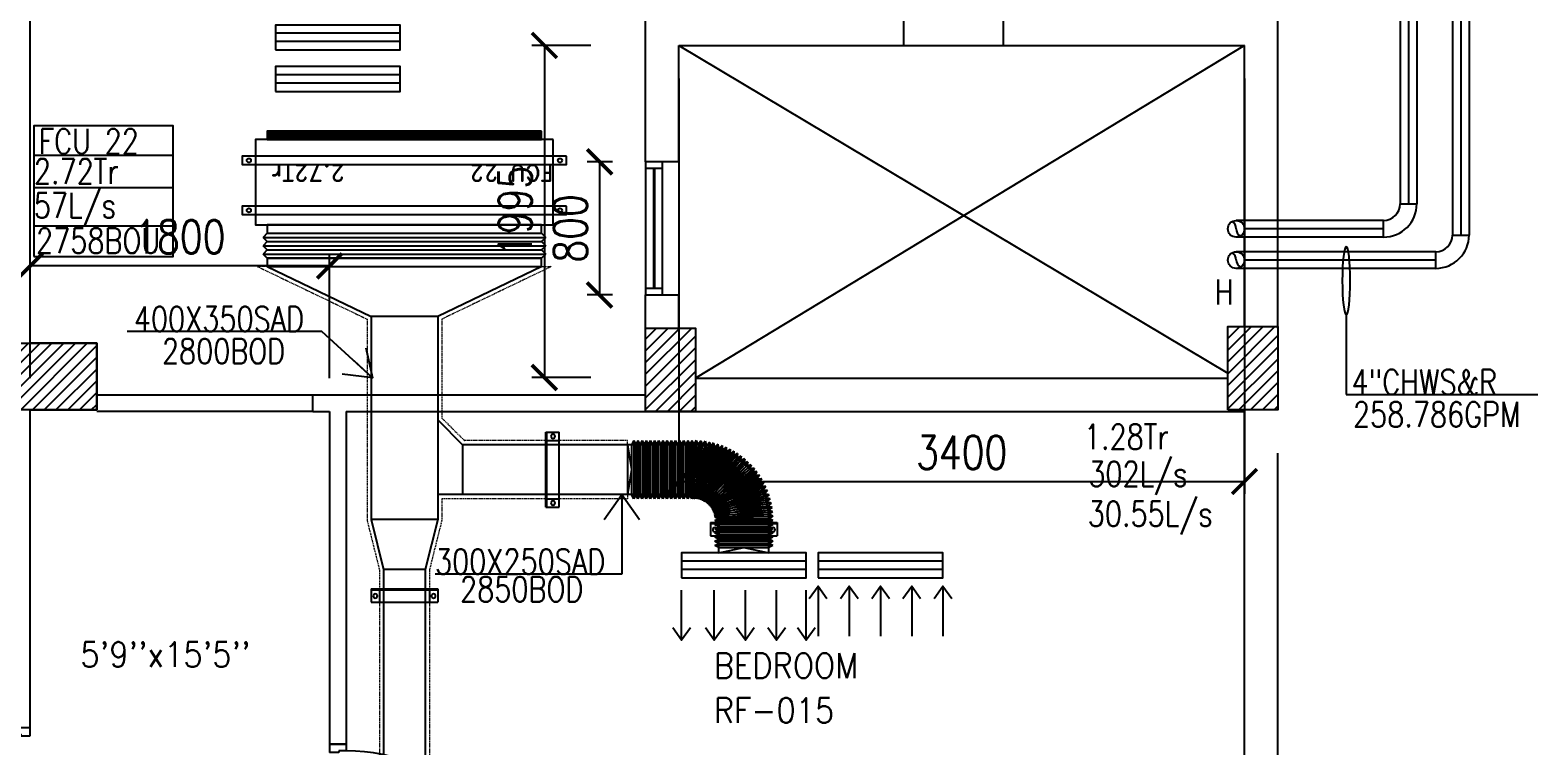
# Model space of a CAD drawing. Header units: millimetres. Extents: x -1288794 to 2153086, y -2701644 to -1335282.
# Drawn here: x 1830485 to 1839549, y -1503040 to -1498738 of the extents above; entities that cross this region are included whole.
import ezdxf

# ---------------------------------------------------------------- set-up
doc = ezdxf.new("R2010")
doc.units = ezdxf.units.MM
doc.header["$LTSCALE"] = 100
doc.header["$PDMODE"] = 34
doc.linetypes.add('DASHED2', pattern=[9.525, 6.35, -3.175])
doc.linetypes.add('HIDDEN', pattern=[9.525, 6.35, -3.175])
for name, color, linetype in [('A-ANNO-TEXT', 8, 'Continuous'), ('A-DOOR', 4, 'Continuous'), ('A-FLOR-OVHD', 4, 'DASHED2'), ('A-FLOR-SPCL', 8, 'Continuous'), ('A-GLAZ', 5, 'Continuous'), ('A-WALL-FULL', 8, 'Continuous'), ('AC-CHILLED WATER TEXT', 41, 'Continuous'), ('AC-CHR', 60, 'Continuous'), ('AC-CHS', 30, 'Continuous'), ('AC-HLTEXT', 100, 'Continuous'), ('AC-SAD', 3, 'Continuous'), ('AC-SAD TEXT', 3, 'Continuous'), ('FCU-AC', 160, 'Continuous'), ('M-HANGER', 30, 'Continuous'), ('RAD DIF', 10, 'Continuous'), ('RETURN GRILL RIGHT', 1, 'Continuous'), ('S-COL- HACT.', 9, 'Continuous'), ('S-COL.', 8, 'Continuous'), ('SAD RIGHT', 3, 'Continuous'), ('SUPPLY GRILL RIGHT', 3, 'Continuous')]:
    doc.layers.add(name, color=color, linetype=linetype)
doc.layers.add('INSULATION', color=1, linetype='Continuous', lineweight=5)
doc.styles.add('ROMAND', font='romand')
doc.styles.add('ROMANS', font='romans.shx', dxfattribs={"width": 0.8})
doc.styles.add('SIMPLEX', font='simplex.shx', dxfattribs={"width": 0.8})
doc.dimstyles.new('100 of DIM2', dxfattribs={"dimscale": 0, "dimtxt": 200, "dimasz": 150, "dimexe": 75, "dimexo": 200, "dimgap": 75, "dimtad": 1, "dimdec": 0, "dimrnd": 5, "dimzin": 0, "dimdsep": 46, "dimtxsty": 'ROMANS', "dimblk": 'ARCHTICK', "dimcen": 100, "dimclrd": 94, "dimclre": 94, "dimclrt": 2, "dimadec": 0, "dimazin": 0, "dimtfac": 1, "dimtdec": 0, "dimtofl": 0, "dimtmove": 2, "dimatfit": 3, "dimldrblk": 'OPEN90', "dimfxl": 75, "dimtolj": 1, "dimtzin": 0, "dimarcsym": 0})

# ---------------------------------------------------------------- blocks, each defined once
blk = doc.blocks.new('D-120-R1')
for p, q in [((-80, 1180), (-40, 1180)), ((-80, 1180), (-80, 100)), ((-40, 1180), (-40, 55)), ((-1200, 100), (-1160, 100)), ((-1200, 100), (-1200, 0)), ((-1160, 100), (-1160, 55)), ((-80, 100), (0, 100)), ((0, 100), (0, 0)), ((-1160, 55), (-1150, 55)), ((-1150, 55), (-1150, 0)), ((-50, 55), (-40, 55)), ((-50, 55), (-50, 0)), ((-50, 0), (0, 0)), ((-1200, 0), (-1150, 0))]:
    blk.add_line(p, q)
at = {"linetype": 'Continuous'}
blk.add_arc((-80, 100), 1080, 90, 180, dxfattribs=at)
blk = doc.blocks.new('W-80')
for p, q in [((800, 100), (0, 100)), ((40, 0), (40, 100)), ((760, 100), (760, 0)), ((800, 0), (0, 0))]:
    blk.add_line(p, q)
at = {"linetype": 'Continuous'}
for p, q in [((760, 53), (40, 53)), ((760, 47), (40, 47))]:
    blk.add_line(p, q, dxfattribs=at)
blk = doc.blocks.new('_ArchTick')
at = {"color": 0, "linetype": 'ByBlock', "const_width": 0.15}
blk.add_lwpolyline([(-0.5, -0.5), (0.5, 0.5)], dxfattribs=at)
blk = doc.blocks.new('*D513')
at = {"layer": 'Defpoints', "color": 0, "transparency": 16777216}
for p in [(1834385.3, -1498829.9), (1837785.3, -1498829.9), (1837785.3, -1501451)]:
    blk.add_point(p, dxfattribs=at)
at = {"layer": 'RAD DIF', "color": 94, "lineweight": -2, "transparency": 16777216}
for p, q in [((1834385.3, -1499029.9), (1834385.3, -1501526)), ((1837785.3, -1499029.9), (1837785.3, -1501526)), ((1834385.3, -1501451), (1837785.3, -1501451))]:
    blk.add_line(p, q, dxfattribs=at)
at = {"layer": 'RAD DIF', "color": 94, "lineweight": -2, "transparency": 16777216, "xscale": 150, "yscale": 150, "zscale": 150, "rotation": 180}
blk.add_blockref('_ArchTick', (1834385.3, -1501451), dxfattribs=at)
at = {"layer": 'RAD DIF', "color": 94, "lineweight": -2, "transparency": 16777216, "xscale": 150, "yscale": 150, "zscale": 150}
blk.add_blockref('_ArchTick', (1837785.3, -1501451), dxfattribs=at)
at = {"layer": 'RAD DIF', "color": 2, "transparency": 16777216, "insert": (1836085.3, -1501276), "char_height": 200, "attachment_point": 5, "style": 'ROMANS'}
blk.add_mtext('\\A1;3400', dxfattribs=at)
blk = doc.blocks.new('*D516')
at = {"layer": 'Defpoints', "color": 0, "transparency": 16777216}
for p in [(1834185.3, -1499529.9), (1833908.4, -1500329.9), (1834185.3, -1500329.9)]:
    blk.add_point(p, dxfattribs=at)
at = {"layer": 'RAD DIF', "color": 94, "lineweight": -2, "transparency": 16777216}
for p, q in [((1833985.3, -1499529.9), (1833833.4, -1499529.9)), ((1833908.4, -1499529.9), (1833908.4, -1500329.9)), ((1833985.3, -1500329.9), (1833833.4, -1500329.9))]:
    blk.add_line(p, q, dxfattribs=at)
at = {"layer": 'RAD DIF', "color": 94, "lineweight": -2, "transparency": 16777216, "xscale": 150, "yscale": 150, "zscale": 150}
for p, rotation in [((1833908.4, -1499529.9), 90), ((1833908.4, -1500329.9), 270)]:
    blk.add_blockref('_ArchTick', p, dxfattribs=dict(at, rotation=rotation))
at = {"layer": 'RAD DIF', "color": 2, "transparency": 16777216, "insert": (1833733.4, -1499929.9), "char_height": 200, "attachment_point": 5, "rotation": 90, "style": 'ROMANS'}
blk.add_mtext('\\A1;800', dxfattribs=at)
blk = doc.blocks.new('*D505')
at = {"layer": 'Defpoints', "color": 0, "transparency": 16777216}
for p in [(1834055.7, -1498829.9), (1833576.5, -1500825.6), (1834055.7, -1500825.6)]:
    blk.add_point(p, dxfattribs=at)
at = {"layer": 'RAD DIF', "color": 94, "lineweight": -2, "transparency": 16777216}
for p, q in [((1833855.7, -1498829.9), (1833501.5, -1498829.9)), ((1833576.5, -1498829.9), (1833576.5, -1500825.6)), ((1833855.7, -1500825.6), (1833501.5, -1500825.6))]:
    blk.add_line(p, q, dxfattribs=at)
at = {"layer": 'RAD DIF', "color": 94, "lineweight": -2, "transparency": 16777216, "xscale": 150, "yscale": 150, "zscale": 150}
for p, rotation in [((1833576.5, -1498829.9), 90), ((1833576.5, -1500825.6), 270)]:
    blk.add_blockref('_ArchTick', p, dxfattribs=dict(at, rotation=rotation))
at = {"layer": 'RAD DIF', "color": 2, "transparency": 16777216, "insert": (1833401.5, -1499827.7), "char_height": 200, "attachment_point": 5, "rotation": 90, "style": 'ROMANS'}
blk.add_mtext('\\A1;1995', dxfattribs=at)
blk = doc.blocks.new('*D517')
at = {"layer": 'Defpoints', "color": 0, "transparency": 16777216}
for p in [(1830485.3, -1500155.3), (1830485.3, -1501029.9), (1832285.3, -1501029.9)]:
    blk.add_point(p, dxfattribs=at)
at = {"layer": 'RAD DIF', "color": 94, "lineweight": -2, "transparency": 16777216}
for p, q in [((1830485.3, -1500829.9), (1830485.3, -1500080.3)), ((1832285.3, -1500829.9), (1832285.3, -1500080.3)), ((1832285.3, -1500155.3), (1830485.3, -1500155.3))]:
    blk.add_line(p, q, dxfattribs=at)
at = {"layer": 'RAD DIF', "color": 94, "lineweight": -2, "transparency": 16777216, "xscale": 150, "yscale": 150, "zscale": 150, "rotation": 180}
blk.add_blockref('_ArchTick', (1830485.3, -1500155.3), dxfattribs=at)
at = {"layer": 'RAD DIF', "color": 94, "lineweight": -2, "transparency": 16777216, "xscale": 150, "yscale": 150, "zscale": 150}
blk.add_blockref('_ArchTick', (1832285.3, -1500155.3), dxfattribs=at)
at = {"layer": 'RAD DIF', "color": 2, "transparency": 16777216, "insert": (1831385.3, -1499980.3), "char_height": 200, "attachment_point": 5, "style": 'ROMANS'}
blk.add_mtext('\\A1;1800', dxfattribs=at)
blk = doc.blocks.new('grill')
at = {"layer": 'SUPPLY GRILL RIGHT'}
for p, q in [((665706.2, -1490216.7), (665656.2, -1490216.7)), ((665656.2, -1490216.7), (665656.2, -1490966.7)), ((665756.2, -1490216.7), (665706.2, -1490216.7)), ((665706.2, -1490216.7), (665706.2, -1490966.7))]:
    blk.add_line(p, q, dxfattribs=at)
blk.add_lwpolyline([(665756.2, -1490966.7), (665756.2, -1490216.7), (665606.2, -1490216.7), (665606.2, -1490966.7)], close=True, dxfattribs=at)
blk = doc.blocks.new('grillreturn')
at = {"layer": 'RETURN GRILL RIGHT'}
for p, q in [((665656.2, -1489443.6), (665656.2, -1490193.6)), ((665706.2, -1489443.6), (665706.2, -1490193.6))]:
    blk.add_line(p, q, dxfattribs=at)
blk.add_lwpolyline([(665756.2, -1490193.6), (665756.2, -1489443.6), (665606.2, -1489443.6), (665606.2, -1490193.6)], close=True, dxfattribs=at)
blk = doc.blocks.new('*U467')
at = {"layer": 'AC-SAD'}
for p, q in [((-12.5, 25), (-25, 0)), ((-12.5, 25), (-12.5, -325)), ((-12.5, 25), (0, 0)), ((-25, 0), (-25, -300)), ((0, 0), (0, -300)), ((-12.5, -325), (-25, -300)), ((0, -300), (-12.5, -325))]:
    blk.add_line(p, q, dxfattribs=at)
blk = doc.blocks.new('*U468')
at = {"layer": 'AC-SAD', "color": 0, "linetype": 'ByBlock', "lineweight": -2, "transparency": 16777216}
blk.add_blockref('*U467', (1834475.9, -1501229.9), dxfattribs=at)
for p, rotation in [((1834500.9, -1501230.6), 356.8169011381622), ((1834525.8, -1501232.7), 353.6338022763245), ((1834550.6, -1501236.1), 350.4507034144867), ((1834575.1, -1501240.9), 347.2676045526487), ((1834599.3, -1501247.1), 344.0845056908109), ((1834623.2, -1501254.6), 340.9014068289732), ((1834646.6, -1501263.5), 337.7183079671354), ((1834669.4, -1501273.6), 334.5352091052976), ((1834691.7, -1501285), 331.3521102434599), ((1834713.3, -1501297.6), 328.1690113816222), ((1834734.1, -1501311.3), 324.9859125197846), ((1834754.2, -1501326.2), 321.802813657947), ((1834773.4, -1501342.2), 318.6197147961092), ((1834791.7, -1501359.3), 315.4366159342716), ((1834809, -1501377.3), 312.2535170724338), ((1834825.3, -1501396.3), 309.070418210596), ((1834840.5, -1501416.1), 305.8873193487581), ((1834854.6, -1501436.7), 302.7042204869203), ((1834867.5, -1501458.1), 299.5211216250825), ((1834879.2, -1501480.2), 296.3380227632448), ((1834889.7, -1501502.9), 293.154923901407), ((1834898.9, -1501526.2), 289.9718250395692), ((1834906.8, -1501549.9), 286.7887261777317), ((1834913.3, -1501574), 283.6056273158941), ((1834918.5, -1501598.5), 280.4225284540561), ((1834922.4, -1501623.2), 277.2394295922182), ((1834924.8, -1501648), 274.0563307303806), ((1834925.9, -1501673), 270.8732318685428)]:
    blk.add_blockref('*U467', p, dxfattribs=dict(at, rotation=rotation))
blk = doc.blocks.new('fcu 3 tr')
h = blk.add_hatch()
h.set_pattern_fill('NET', color=3)
h.paths.add_polyline_path([(86303.6, -1585366.8), (84653.6, -1585366.8), (84653.6, -1585416.8), (86303.6, -1585416.8)])
at = {"layer": 'FCU-AC'}
for p, q in [((84653.6, -1584653.8), (84628.6, -1584678.8)), ((86303.6, -1584653.8), (84653.6, -1584653.8)), ((86303.6, -1584653.8), (86328.6, -1584678.8)), ((86328.6, -1584678.8), (84628.6, -1584678.8)), ((84653.6, -1584703.8), (84628.6, -1584678.8)), ((84653.6, -1584703.8), (84628.6, -1584728.8)), ((86328.6, -1584728.8), (84628.6, -1584728.8)), ((84653.6, -1584753.8), (84628.6, -1584728.8)), ((86303.6, -1584703.8), (84653.6, -1584703.8)), ((86303.6, -1584703.8), (84653.6, -1584703.8)), ((86303.6, -1584703.8), (86328.6, -1584678.8)), ((86303.6, -1584703.8), (86328.6, -1584728.8)), ((86303.6, -1584753.8), (86328.6, -1584728.8)), ((84653.6, -1584753.8), (84628.6, -1584778.8)), ((86328.6, -1584778.8), (84628.6, -1584778.8)), ((84653.6, -1584803.8), (84628.6, -1584778.8)), ((86303.6, -1584753.8), (84653.6, -1584753.8)), ((86303.6, -1584753.8), (84653.6, -1584753.8)), ((86303.6, -1584753.8), (86328.6, -1584778.8)), ((86303.6, -1584803.8), (86328.6, -1584778.8))]:
    blk.add_line(p, q, dxfattribs=at)
at = {"layer": 'FCU-AC', "color": 1}
for p, q in [((86303.6, -1584603.8), (84653.6, -1584603.8)), ((84653.6, -1584603.8), (84653.6, -1584653.8)), ((84653.6, -1584653.8), (86303.6, -1584653.8)), ((86303.6, -1584653.8), (86303.6, -1584603.8)), ((86303.6, -1584803.8), (84653.6, -1584803.8)), ((84653.6, -1584803.8), (84653.6, -1584853.8)), ((86303.6, -1584853.8), (86303.6, -1584803.8)), ((84653.6, -1584853.8), (86303.6, -1584853.8))]:
    blk.add_line(p, q, dxfattribs=at)
at = {"layer": 'FCU-AC', "color": 6}
for points in [[(84503.6, -1584966.8), (86453.6, -1584966.8), (86453.6, -1584916.8), (84503.6, -1584916.8)], [(84503.6, -1585266.8), (86453.6, -1585266.8), (86453.6, -1585216.8), (84503.6, -1585216.8)]]:
    blk.add_lwpolyline(points, close=True, dxfattribs=at)
at = {"layer": 'FCU-AC'}
blk.add_lwpolyline([(84583.6, -1585366.8), (86373.6, -1585366.8), (86373.6, -1584853.8), (84583.6, -1584853.8)], close=True, dxfattribs=at)
at = {"layer": 'FCU-AC', "color": 3}
blk.add_lwpolyline([(84653.6, -1585416.8), (86303.6, -1585416.8), (86303.6, -1585366.8), (84653.6, -1585366.8)], close=True, dxfattribs=at)
at = {"layer": 'FCU-AC', "color": 6}
for centre in [(84543.6, -1584941.8), (86413.6, -1584941.8), (84543.6, -1585241.8), (86413.6, -1585241.8)]:
    blk.add_circle(centre, 12.5, dxfattribs=at)
blk = doc.blocks.new('*U325')
at = {"linetype": 'Continuous'}
for p, q in [((-37.5, -169), (-37.5, 231)), ((42.5, 231), (-37.5, 231)), ((37.5, -169), (37.5, 231)), ((42.5, -169), (42.5, 231)), ((42.5, 181), (-37.5, 181)), ((42.5, -119), (-37.5, -119)), ((42.5, -169), (-37.5, -169))]:
    blk.add_line(p, q, dxfattribs=at)
for centre in [(0, 206), (0, -144)]:
    blk.add_circle(centre, 12.5, dxfattribs=at)
blk = doc.blocks.new('*U327')
at = {"linetype": 'Continuous'}
for p, q in [((-37.5, -188.9), (-37.5, 261.1)), ((42.5, 261.1), (-37.5, 261.1)), ((42.5, 211.1), (-37.5, 211.1)), ((37.5, -188.9), (37.5, 261.1)), ((42.5, -188.9), (42.5, 261.1)), ((42.5, -138.9), (-37.5, -138.9)), ((42.5, -188.9), (-37.5, -188.9))]:
    blk.add_line(p, q, dxfattribs=at)
for centre in [(0, 236.1), (0, -163.9)]:
    blk.add_circle(centre, 12.5, dxfattribs=at)
blk = doc.blocks.new('*U326')
at = {"linetype": 'Continuous'}
for p, q in [((-37.5, -183.2), (-37.5, 216.8)), ((42.5, 216.8), (-37.5, 216.8)), ((37.5, -183.2), (37.5, 216.8)), ((42.5, -183.2), (42.5, 216.8)), ((42.5, 166.8), (-37.5, 166.8)), ((42.5, -133.2), (-37.5, -133.2)), ((42.5, -183.2), (-37.5, -183.2))]:
    blk.add_line(p, q, dxfattribs=at)
for centre in [(0, 191.8), (0, -158.2)]:
    blk.add_circle(centre, 12.5, dxfattribs=at)
blk = doc.blocks.new('SUPPLY GRILL RIGHT')
at = {"layer": 'SUPPLY GRILL RIGHT'}
for p, q in [((375, 25), (-375, 25)), ((375, -25), (375, 25)), ((375, -25), (-375, -25)), ((375, -75), (375, -25))]:
    blk.add_line(p, q, dxfattribs=at)
blk.add_lwpolyline([(-375, -75), (375, -75), (375, 75), (-375, 75)], close=True, dxfattribs=at)
for points in [[(-375, -450), (-375, -150)], [(-178.5, -450), (-178.5, -150)], [(9, -450), (9, -150)], [(196.5, -450), (196.5, -150)], [(375, -450), (375, -150)]]:
    blk.add_leader(points, dimstyle='100 of DIM2', override={"dimscale": 1, "dimasz": 75, "dimtad": 0, "dimclrd": 0, "dimfxl": 0.2}, dxfattribs=at)
blk = doc.blocks.new('RETURN GRILL RIGHT')
at = {"layer": 'RETURN GRILL RIGHT'}
for p, q in [((375, 25), (-375, 25)), ((375, -25), (-375, -25))]:
    blk.add_line(p, q, dxfattribs=at)
blk.add_lwpolyline([(-375, -75), (375, -75), (375, 75), (-375, 75)], close=True, dxfattribs=at)
for points in [[(-375, -125), (-375, -425)], [(-187.5, -125), (-187.5, -425)], [(0, -125), (0, -425)], [(187.5, -125), (187.5, -425)], [(375, -125), (375, -425)]]:
    blk.add_leader(points, dimstyle='100 of DIM2', override={"dimscale": 1, "dimasz": 75, "dimtad": 0, "dimclrd": 0, "dimfxl": 0.2}, dxfattribs=at)

msp = doc.modelspace()

# ---------------------------------------------------------------- hatches: boundary and pattern name
at = {"layer": 'S-COL- HACT.', "linetype": 'Continuous', "ltscale": 3}
h = msp.add_hatch(dxfattribs=at)
h.set_pattern_fill('ANSI31', color=256, scale=400, style=0)
h.set_pattern_definition([(45, (2946990.44, -1108967.893), (-35.355339, 35.355339), [])])
h.paths.add_polyline_path([(1834185.3, -1501029.9), (1834185.3, -1500529.9), (1834485.3, -1500529.9), (1834485.3, -1501029.9)])
h = msp.add_hatch(dxfattribs=at)
h.set_pattern_fill('ANSI31', color=256, scale=400, style=0)
h.set_pattern_definition([(45, (2946890.44, -1108957.893), (-35.355339, 35.355339), [])])
h.paths.add_polyline_path([(1837685.3, -1501019.9), (1837685.3, -1500519.9), (1837985.3, -1500519.9), (1837985.3, -1501019.9)])
h = msp.add_hatch(dxfattribs=at)
h.set_pattern_fill('ANSI31', color=256, scale=400, style=0)
h.set_pattern_definition([(45, (2067480.445, -1509404.66), (-35.355339, 35.355339), [])])
h.paths.add_polyline_path([(1830885.3, -1500619.9), (1830385.3, -1500619.9), (1830385.3, -1501019.9), (1830885.3, -1501019.9)])

# ---------------------------------------------------------------- linework, layer by layer
at = {"layer": 'A-FLOR-OVHD', "ltscale": 3}
for p, q in [((1830885.3, -1500929.9), (1832185.3, -1500929.9)), ((1832185.3, -1501029.9), (1830885.3, -1501029.9))]:
    msp.add_line(p, q, dxfattribs=at)
at = {"layer": 'A-FLOR-SPCL', "ltscale": 3}
for p, q in [((1834385.3, -1498829.9), (1837685.3, -1500800.5)), ((1837785.3, -1498829.9), (1834485.3, -1500829.9))]:
    msp.add_line(p, q, dxfattribs=at)
at = {"layer": 'A-GLAZ', "ltscale": 3}
for p, q in [((1835735.3, -1498829.9), (1836335.3, -1498829.9)), ((1834385.3, -1499529.9), (1834385.3, -1500329.9))]:
    msp.add_line(p, q, dxfattribs=at)
at = {"layer": 'A-WALL-FULL', "ltscale": 3}
for p, q in [((1830485.3, -1500619.9), (1830485.3, -1496629.9)), ((1837985.3, -1500529.9), (1837985.3, -1498461.9)), ((1834185.3, -1499529.9), (1834185.3, -1498629.9)), ((1835735.3, -1498629.9), (1835735.3, -1498829.9)), ((1836335.3, -1498629.9), (1836335.3, -1498829.9)), ((1834385.3, -1498829.9), (1835735.3, -1498829.9)), ((1834385.3, -1499529.9), (1834385.3, -1498829.9)), ((1836335.3, -1498829.9), (1837785.3, -1498829.9)), ((1837785.3, -1500519.9), (1837785.3, -1498829.9)), ((1834385.3, -1499529.9), (1834185.3, -1499529.9)), ((1834185.3, -1500529.9), (1834185.3, -1500329.9)), ((1834185.3, -1500329.9), (1834385.3, -1500329.9)), ((1834385.3, -1500529.9), (1834385.3, -1500329.9)), ((1834485.3, -1500829.9), (1837685.3, -1500829.9)), ((1832185.3, -1500929.9), (1834185.3, -1500929.9)), ((1832185.3, -1501029.9), (1832185.3, -1500929.9)), ((1830485.3, -1502929.9), (1830485.3, -1501019.9)), ((1832185.3, -1501029.9), (1832135.3, -1501029.9)), ((1832285.3, -1501029.9), (1832285.3, -1503029.9)), ((1832385.3, -1501029.9), (1837785.3, -1501029.9)), ((1832385.3, -1501029.9), (1832385.3, -1503029.9)), ((1837785.3, -1504129.9), (1837785.3, -1501029.9)), ((1837985.3, -1508179.9), (1837985.3, -1501279.9)), ((1830385.3, -1502929.9), (1830485.3, -1502929.9)), ((1832285.3, -1503029.9), (1832385.3, -1503029.9))]:
    msp.add_line(p, q, dxfattribs=at)
at = {"layer": 'A-WALL-FULL', "linetype": 'Continuous', "ltscale": 3}
for p, q in [((1834185.3, -1500929.9), (1834185.3, -1500529.9)), ((1834185.3, -1500529.9), (1834185.3, -1500529.9)), ((1834385.3, -1500529.9), (1834485.3, -1500529.9)), ((1834485.3, -1500529.9), (1834485.3, -1500829.9)), ((1837685.3, -1500829.9), (1837685.3, -1500519.9)), ((1837685.3, -1500519.9), (1837785.3, -1500519.9)), ((1837985.3, -1500529.9), (1837985.3, -1500529.9)), ((1837985.3, -1500529.9), (1837985.3, -1500979.9)), ((1830885.3, -1500619.9), (1830485.3, -1500619.9)), ((1830885.3, -1501019.9), (1830885.3, -1500619.9)), ((1830485.3, -1501019.9), (1830885.3, -1501019.9)), ((1832185.3, -1501029.9), (1832285.3, -1501029.9))]:
    msp.add_line(p, q, dxfattribs=at)
at = {"layer": 'AC-CHILLED WATER TEXT'}
for p, q in [((1838397.2, -1500450.2), (1838397.2, -1500928.2)), ((1838397.2, -1500928.2), (1839548.7, -1500928.2))]:
    msp.add_line(p, q, dxfattribs=at)
at = {"layer": 'AC-CHILLED WATER TEXT', "extrusion": (0, 0, -1)}
msp.add_ellipse((1838397.2, -1500244.1), major_axis=(0, 206.1), ratio=0.117221, dxfattribs=at)
at = {"layer": 'AC-CHR'}
for p, q in [((1838720.8, -1482312.9), (1838720.8, -1499782.4)), ((1838770.8, -1482312.9), (1838770.8, -1499782.4)), ((1838820.8, -1482312.9), (1838820.8, -1499782.4)), ((1838720.8, -1499782.4), (1838820.8, -1499782.4)), ((1838620.8, -1499882.4), (1837735.3, -1499882.4)), ((1838620.8, -1499982.4, 0), (1838620.8, -1499882.4)), ((1838620.8, -1499982.4), (1837735.3, -1499982.4)), ((1838620.8, -1499932.4), (1837785.3, -1499932.4))]:
    msp.add_line(p, q, dxfattribs=at)
msp.add_circle((1837735.3, -1499932.4), 50, dxfattribs=at)
for centre, radius, start, end in [((1838620.8, -1499782.4), 100, 270, 0), ((1838620.8, -1499782.4), 200, 270, 0), ((1837685.3, -1499932.4), 50, 0.00007, 60.00014), ((1837785.3, -1499932.4), 50, 180.00007, 240)]:
    msp.add_arc(centre, radius, start, end, dxfattribs=at)
at = {"layer": 'AC-CHS'}
for p, q in [((1839035.3, -1482612.9), (1839035.3, -1499969.9)), ((1839085.3, -1482612.9), (1839085.3, -1499969.9)), ((1839135.3, -1482612.9), (1839135.3, -1499969.9)), ((1839035.3, -1499969.9, 0), (1839135.3, -1499969.9, 0)), ((1838935.3, -1500069.9, 0), (1837735.3, -1500069.9, 0)), ((1838935.3, -1500169.9, 0), (1838935.3, -1500069.9, 0)), ((1838935.3, -1500169.9, 0), (1837735.3, -1500169.9, 0)), ((1838935.3, -1500119.9), (1837785.3, -1500119.9))]:
    msp.add_line(p, q, dxfattribs=at)
msp.add_circle((1837735.3, -1500119.9), 50, dxfattribs=at)
for centre, radius, start, end in [((1838935.3, -1499969.9, 0), 100, 270, 0), ((1838935.3, -1499969.9, 0), 200, 270, 0), ((1837685.3, -1500119.9), 50, 360, 60), ((1837785.2, -1500118.2), 50, 180, 241.96798)]:
    msp.add_arc(centre, radius, start, end, dxfattribs=at)
at = {"layer": 'AC-SAD'}
for p, q in [((1831910.3, -1500159.4), (1832535.3, -1500459.4)), ((1831910.3, -1500159.4), (1833560.3, -1500159.4)), ((1833560.3, -1500159.4), (1832935.3, -1500459.4)), ((1832535.3, -1500459.4), (1832535.3, -1501679.9)), ((1832935.3, -1500459.4), (1832535.3, -1500459.4)), ((1832935.3, -1500459.4), (1832935.3, -1501679.9)), ((1832935.3, -1501079.9), (1833085.3, -1501229.9)), ((1834479.6, -1501229.9), (1833085.3, -1501229.9)), ((1833085.3, -1501229.9), (1833085.3, -1501529.9)), ((1834075.9, -1501229.9), (1834075.9, -1501529.9)), ((1834075.9, -1501229.9), (1834100.9, -1501379.9)), ((1834113.4, -1501204.9), (1834100.9, -1501229.9)), ((1834100.9, -1501229.9), (1834100.9, -1501529.9)), ((1834113.4, -1501204.9), (1834113.4, -1501554.9)), ((1834113.4, -1501204.9), (1834125.9, -1501229.9)), ((1834138.4, -1501204.9), (1834125.9, -1501229.9)), ((1834125.9, -1501229.9), (1834125.9, -1501529.9)), ((1834138.4, -1501204.9), (1834138.4, -1501554.9)), ((1834138.4, -1501204.9), (1834150.9, -1501229.9)), ((1834163.4, -1501204.9), (1834150.9, -1501229.9)), ((1834150.9, -1501229.9), (1834150.9, -1501529.9)), ((1834163.4, -1501204.9), (1834163.4, -1501554.9)), ((1834163.4, -1501204.9), (1834175.9, -1501229.9)), ((1834188.4, -1501204.9), (1834175.9, -1501229.9)), ((1834175.9, -1501229.9), (1834175.9, -1501529.9)), ((1834188.4, -1501204.9), (1834188.4, -1501554.9)), ((1834188.4, -1501204.9), (1834200.9, -1501229.9)), ((1834213.4, -1501204.9), (1834200.9, -1501229.9)), ((1834200.9, -1501229.9), (1834200.9, -1501529.9)), ((1834213.4, -1501204.9), (1834213.4, -1501554.9)), ((1834213.4, -1501204.9), (1834225.9, -1501229.9)), ((1834238.4, -1501204.9), (1834225.9, -1501229.9)), ((1834225.9, -1501229.9), (1834225.9, -1501529.9)), ((1834238.4, -1501204.9), (1834238.4, -1501554.9)), ((1834238.4, -1501204.9), (1834250.9, -1501229.9)), ((1834263.4, -1501204.9), (1834250.9, -1501229.9)), ((1834250.9, -1501229.9), (1834250.9, -1501529.9)), ((1834263.4, -1501204.9), (1834263.4, -1501554.9)), ((1834263.4, -1501204.9), (1834275.9, -1501229.9)), ((1834288.4, -1501204.9), (1834275.9, -1501229.9)), ((1834275.9, -1501229.9), (1834275.9, -1501529.9)), ((1834288.4, -1501204.9), (1834288.4, -1501554.9)), ((1834288.4, -1501204.9), (1834300.9, -1501229.9)), ((1834313.4, -1501204.9), (1834300.9, -1501229.9)), ((1834300.9, -1501229.9), (1834300.9, -1501529.9)), ((1834313.4, -1501204.9), (1834313.4, -1501554.9)), ((1834313.4, -1501204.9), (1834325.9, -1501229.9)), ((1834338.4, -1501204.9), (1834325.9, -1501229.9)), ((1834325.9, -1501229.9), (1834325.9, -1501529.9)), ((1834338.4, -1501204.9), (1834338.4, -1501554.9)), ((1834338.4, -1501204.9), (1834350.9, -1501229.9)), ((1834363.4, -1501204.9), (1834350.9, -1501229.9)), ((1834350.9, -1501229.9), (1834350.9, -1501529.9)), ((1834363.4, -1501204.9), (1834363.4, -1501554.9)), ((1834363.4, -1501204.9), (1834375.9, -1501229.9)), ((1834388.4, -1501204.9), (1834375.9, -1501229.9)), ((1834375.9, -1501229.9), (1834375.9, -1501529.9)), ((1834388.4, -1501204.9), (1834388.4, -1501554.9)), ((1834388.4, -1501204.9), (1834400.9, -1501229.9)), ((1834413.4, -1501204.9), (1834400.9, -1501229.9)), ((1834400.9, -1501229.9), (1834400.9, -1501529.9)), ((1834413.4, -1501204.9), (1834413.4, -1501554.9)), ((1834413.4, -1501204.9), (1834425.9, -1501229.9)), ((1834438.4, -1501204.9), (1834425.9, -1501229.9)), ((1834425.9, -1501229.9), (1834425.9, -1501529.9)), ((1834438.4, -1501204.9), (1834438.4, -1501554.9)), ((1834438.4, -1501204.9), (1834450.9, -1501229.9)), ((1834100.9, -1501379.9), (1834075.9, -1501529.9)), ((1834475.9, -1501529.9), (1832935.3, -1501529.9)), ((1834113.4, -1501554.9), (1834100.9, -1501529.9)), ((1834125.9, -1501529.9), (1834113.4, -1501554.9)), ((1834138.4, -1501554.9), (1834125.9, -1501529.9)), ((1834150.9, -1501529.9), (1834138.4, -1501554.9)), ((1834163.4, -1501554.9), (1834150.9, -1501529.9)), ((1834175.9, -1501529.9), (1834163.4, -1501554.9)), ((1834188.4, -1501554.9), (1834175.9, -1501529.9)), ((1834200.9, -1501529.9), (1834188.4, -1501554.9)), ((1834213.4, -1501554.9), (1834200.9, -1501529.9)), ((1834225.9, -1501529.9), (1834213.4, -1501554.9)), ((1834238.4, -1501554.9), (1834225.9, -1501529.9)), ((1834250.9, -1501529.9), (1834238.4, -1501554.9)), ((1834263.4, -1501554.9), (1834250.9, -1501529.9)), ((1834275.9, -1501529.9), (1834263.4, -1501554.9)), ((1834288.4, -1501554.9), (1834275.9, -1501529.9)), ((1834300.9, -1501529.9), (1834288.4, -1501554.9)), ((1834313.4, -1501554.9), (1834300.9, -1501529.9)), ((1834325.9, -1501529.9), (1834313.4, -1501554.9)), ((1834338.4, -1501554.9), (1834325.9, -1501529.9)), ((1834350.9, -1501529.9), (1834338.4, -1501554.9)), ((1834363.4, -1501554.9), (1834350.9, -1501529.9)), ((1834375.9, -1501529.9), (1834363.4, -1501554.9)), ((1834388.4, -1501554.9), (1834375.9, -1501529.9)), ((1834400.9, -1501529.9), (1834388.4, -1501554.9)), ((1834413.4, -1501554.9), (1834400.9, -1501529.9)), ((1834425.9, -1501529.9), (1834413.4, -1501554.9)), ((1834438.4, -1501554.9), (1834425.9, -1501529.9)), ((1834450.9, -1501529.9), (1834438.4, -1501554.9)), ((1832935.3, -1501679.9), (1832535.3, -1501679.9)), ((1832535.3, -1501679.9), (1832610.3, -1501979.9)), ((1832935.3, -1501679.9), (1832860.3, -1501979.9)), ((1834600.8, -1501685.5), (1834625.8, -1501673)), ((1834950.8, -1501685.5), (1834600.8, -1501685.5)), ((1834625.8, -1501698), (1834600.8, -1501685.5)), ((1834600.8, -1501710.5), (1834625.8, -1501698)), ((1834950.8, -1501710.5), (1834600.8, -1501710.5)), ((1834625.8, -1501723), (1834600.8, -1501710.5)), ((1834600.8, -1501735.5), (1834625.8, -1501723)), ((1834925.8, -1501673), (1834625.8, -1501673)), ((1834925.8, -1501698), (1834625.8, -1501698)), ((1834925.8, -1501723), (1834625.8, -1501723)), ((1834625.9, -1501879.9), (1834625.9, -1501679.9)), ((1834950.8, -1501685.5), (1834925.8, -1501673)), ((1834950.8, -1501685.5), (1834925.8, -1501698)), ((1834950.8, -1501710.5), (1834925.8, -1501698)), ((1834950.8, -1501710.5), (1834925.8, -1501723)), ((1834950.8, -1501735.5), (1834925.8, -1501723)), ((1834925.9, -1501879.9), (1834925.9, -1501679.9)), ((1834950.8, -1501735.5), (1834600.8, -1501735.5)), ((1834625.8, -1501748), (1834600.8, -1501735.5)), ((1834600.8, -1501760.5), (1834625.8, -1501748)), ((1834950.8, -1501760.5), (1834600.8, -1501760.5)), ((1834625.8, -1501773), (1834600.8, -1501760.5)), ((1834600.8, -1501785.5), (1834625.8, -1501773)), ((1834950.8, -1501785.5), (1834600.8, -1501785.5)), ((1834625.8, -1501798), (1834600.8, -1501785.5)), ((1834600.8, -1501810.5), (1834625.8, -1501798)), ((1834950.8, -1501810.5), (1834600.8, -1501810.5)), ((1834625.8, -1501823), (1834600.8, -1501810.5)), ((1834925.8, -1501748), (1834625.8, -1501748)), ((1834925.8, -1501773), (1834625.8, -1501773)), ((1834925.8, -1501798), (1834625.8, -1501798)), ((1834950.8, -1501735.5), (1834925.8, -1501748)), ((1834950.8, -1501760.5), (1834925.8, -1501748)), ((1834950.8, -1501760.5), (1834925.8, -1501773)), ((1834950.8, -1501785.5), (1834925.8, -1501773)), ((1834950.8, -1501785.5), (1834925.8, -1501798)), ((1834950.8, -1501810.5), (1834925.8, -1501798)), ((1834950.8, -1501810.5), (1834925.8, -1501823)), ((1834600.8, -1501835.5), (1834625.8, -1501823)), ((1834950.8, -1501835.5), (1834600.8, -1501835.5)), ((1834625.8, -1501848), (1834600.8, -1501835.5)), ((1834925.8, -1501823), (1834625.8, -1501823)), ((1834625.8, -1501848), (1834925.8, -1501848)), ((1834625.9, -1501879.9), (1834775.8, -1501848)), ((1834775.8, -1501848), (1834925.9, -1501879.9)), ((1834950.8, -1501835.5), (1834925.8, -1501823)), ((1834950.8, -1501835.5), (1834925.8, -1501848)), ((1832610.3, -1501979.9), (1832610.3, -1506588)), ((1832860.3, -1501979.9), (1832610.3, -1501979.9)), ((1832860.3, -1501979.9), (1832860.3, -1506588))]:
    msp.add_line(p, q, dxfattribs=at)
for radius in [450, 150]:
    msp.add_arc((1834475.9, -1501679.9), radius, 0, 90, dxfattribs=at)
at = {"layer": 'AC-SAD TEXT'}
for p, q in [((1830507.7, -1499490.4), (1831344.8, -1499490.4)), ((1830507.7, -1499683.2), (1831344.8, -1499683.2)), ((1830507.7, -1499914.3), (1831344.8, -1499914.3))]:
    msp.add_line(p, q, dxfattribs=at)
msp.add_lwpolyline([(1830507.7, -1500098.9), (1831344.8, -1500098.9), (1831344.8, -1499312.7), (1830507.7, -1499312.7)], close=True, dxfattribs=at)
at = {"layer": 'INSULATION', "linetype": 'HIDDEN', "ltscale": 0.01}
for p, q in [((1831852.5, -1500159.4), (1832510.3, -1500475.1)), ((1831910.3, -1500159.4), (1831852.5, -1500159.4)), ((1833618, -1500159.4), (1832960.3, -1500475.1)), ((1833560.3, -1500159.4), (1833618, -1500159.4)), ((1832510.3, -1500475.1), (1832510.3, -1501683)), ((1832960.3, -1500475.1), (1832960.3, -1501069.5)), ((1832960.3, -1501069.5), (1833095.6, -1501204.9)), ((1834075.9, -1501204.9), (1833095.6, -1501204.9)), ((1834075.9, -1501229.9), (1834075.9, -1501204.9)), ((1834075.9, -1501529.9), (1834075.9, -1501554.9)), ((1832960.3, -1501554.9), (1832960.3, -1501683)), ((1834075.9, -1501554.9), (1832960.3, -1501554.9)), ((1832510.3, -1501683), (1832585.3, -1501983)), ((1832960.3, -1501683), (1832885.3, -1501983)), ((1832585.3, -1501983), (1832585.3, -1506113)), ((1832885.3, -1501983), (1832885.3, -1506113))]:
    msp.add_line(p, q, dxfattribs=at)
at = {"layer": 'S-COL.', "linetype": 'Continuous', "ltscale": 3}
for points in [[(1834185.3, -1501029.9), (1834185.3, -1500529.9), (1834485.3, -1500529.9), (1834485.3, -1501029.9)], [(1834185.3, -1501029.9), (1834185.3, -1500529.9), (1834485.3, -1500529.9), (1834485.3, -1501029.9)], [(1837685.3, -1501019.9), (1837685.3, -1500519.9), (1837985.3, -1500519.9), (1837985.3, -1501019.9)], [(1837685.3, -1501019.9), (1837685.3, -1500519.9), (1837985.3, -1500519.9), (1837985.3, -1501019.9)], [(1830885.3, -1501019.9), (1830385.3, -1501019.9), (1830385.3, -1500619.9), (1830885.3, -1500619.9)]]:
    msp.add_lwpolyline(points, close=True, dxfattribs=at)

# ---------------------------------------------------------------- block references
at = {"layer": 'A-DOOR', "ltscale": 3}
for p, rotation in [((1830485.3, -1502929.9), 90), ((1832285.3, -1504229.9), 270)]:
    msp.add_blockref('D-120-R1', p, dxfattribs=dict(at, rotation=rotation))
at = {"layer": 'A-GLAZ', "ltscale": 3, "xscale": -1, "rotation": 270}
msp.add_blockref('W-80', (1834185.3, -1500329.9), dxfattribs=at)
at = {"layer": 'AC-SAD'}
msp.add_blockref('*U468', (0, 0), dxfattribs=at)
at = {"layer": 'FCU-AC', "color": 3, "rotation": 180}
msp.add_blockref('fcu 3 tr', (1918213.8, -3084763.2), dxfattribs=at)
at = {"layer": 'M-HANGER', "xscale": -1}
msp.add_blockref('*U327', (1833628.1, -1501416), dxfattribs=at)
at = {"layer": 'M-HANGER', "xscale": -1, "rotation": 270}
for name, p in [('*U326', (1834759.1, -1501740.5)), ('*U325', (1832704.2, -1502138.9))]:
    msp.add_blockref(name, p, dxfattribs=at)
at = {"layer": 'RETURN GRILL RIGHT'}
msp.add_blockref('RETURN GRILL RIGHT', (1835597.2, -1501954.9), dxfattribs=at)
at = {"layer": 'SAD RIGHT', "rotation": 270}
for name, p in [('grill', (3322927, -833101.2)), ('grillreturn', (3322153.9, -833351.2))]:
    msp.add_blockref(name, p, dxfattribs=at)
at = {"layer": 'SUPPLY GRILL RIGHT'}
msp.add_blockref('SUPPLY GRILL RIGHT', (1834775.9, -1501954.9), dxfattribs=at)

# ---------------------------------------------------------------- texts
at = {"layer": 'A-ANNO-TEXT', "style": 'ROMANS', "width": 0.9}
for s, p in [("5'9''x15'5''", (1830787.2, -1502565.4)), ('BEDROOM', (1834595.6, -1502632.8)), ('RF-015', (1834595.6, -1502901.4))]:
    msp.add_text(s, height=150, dxfattribs=at).set_placement(p)
at = {"layer": 'AC-CHILLED WATER TEXT', "style": 'SIMPLEX', "width": 0.8}
for s, p in [('4"CHWS&R', (1838428.4, -1500928.2)), ('258.786GPM', (1838437.2, -1501123))]:
    msp.add_text(s, height=150, dxfattribs=at).set_placement(p)
at = {"layer": 'AC-CHS', "style": 'SIMPLEX', "width": 0.8}
msp.add_text('H', height=150, dxfattribs=at).set_placement((1837605.9, -1500386.8))
at = {"layer": 'AC-HLTEXT', "style": 'ROMAND'}
for s, p in [('2.72Tr', (1832377.7, -1499546.4)), ('FCU 22', (1833630.3, -1499546.4))]:
    msp.add_text(s, height=100, rotation=180, dxfattribs=at).set_placement(p)
at = {"layer": 'AC-SAD TEXT', "style": 'SIMPLEX', "width": 0.8}
for s, p in [('FCU 22', (1830537.2, -1499481.6)), ('2.72Tr', (1830507.7, -1499661.4)), ('57L/s', (1830507.7, -1499866.6)), ('2758BOU', (1830520.9, -1500079)), ('400X350SAD', (1831108.7, -1500549.2)), ('2800BOD', (1831277.5, -1500742.8)), ('1.28Tr', (1836819.7, -1501257.4)), ('302L/s', (1836846.4, -1501480.3)), ('30.55L/s', (1836843, -1501719.9)), ('300X250SAD', (1832919, -1502007.3)), ('2850BOD', (1833069.6, -1502173.4))]:
    msp.add_text(s, height=150, dxfattribs=at).set_placement(p)
at = {"layer": 'AC-SAD TEXT', "style": 'ROMAND'}
for s, p in [('2.72Tr', (1832377.7, -1499546.4)), ('FCU 22', (1833630.3, -1499546.4))]:
    msp.add_text(s, height=100, rotation=180, dxfattribs=at).set_placement(p)

# ---------------------------------------------------------------- dimensions: what is measured, and where the dimension line sits
at = {"layer": 'RAD DIF'}
for base, p1, p2, picture, middle in [((1833576.5, -1500825.6), (1834055.7, -1498829.9), (1834055.7, -1500825.6), '*D505', (1833401.5, -1499827.7)), ((1833908.4, -1500329.9), (1834185.3, -1499529.9), (1834185.3, -1500329.9), '*D516', (1833733.4, -1499929.9))]:
    dim = msp.add_linear_dim(base=base, p1=p1, p2=p2, angle=90, dimstyle='100 of DIM2', override={"dimscale": 1, "dimfxl": 0.2}, dxfattribs=at)
    dim.commit()
    dim.dimension.update_dxf_attribs({"geometry": picture, "text_midpoint": middle})
for base, p1, p2, picture, middle in [((1837785.3, -1501451), (1834385.3, -1498829.9), (1837785.3, -1498829.9), '*D513', (1836085.3, -1501276)), ((1830485.3, -1500155.3), (1832285.3, -1501029.9), (1830485.3, -1501029.9), '*D517', (1831385.3, -1499980.3))]:
    dim = msp.add_linear_dim(base=base, p1=p1, p2=p2, dimstyle='100 of DIM2', override={"dimscale": 1, "dimfxl": 0.2}, dxfattribs=at)
    dim.commit()
    dim.dimension.update_dxf_attribs({"geometry": picture, "text_midpoint": middle})

# ---------------------------------------------------------------- leaders
at = {"layer": 'AC-SAD TEXT'}
for points in [[(1832543, -1500827.8), (1832237.8, -1500549.2), (1831068.3, -1500549.2)], [(1834042.7, -1501529.9), (1834042.7, -1502007.3), (1832919, -1502007.3)]]:
    msp.add_leader(points, dimstyle='100 of DIM2', override={"dimscale": 1, "dimtad": 0, "dimfxl": 0.2}, dxfattribs=at)

doc.saveas('drawing.dxf')
